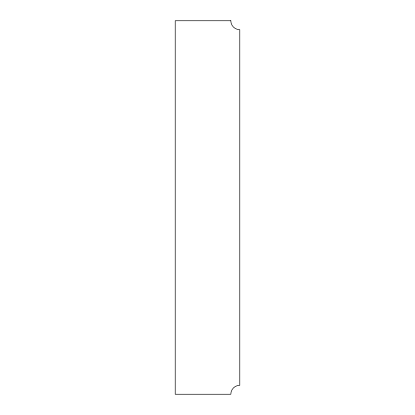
<?xml version="1.0" encoding="UTF-8"?>
<svg xmlns="http://www.w3.org/2000/svg" width="415" height="415" viewBox="0 0 415 415"><rect width="100%" height="100%" fill="white"/><g stroke="black" fill="none" stroke-linecap="round" stroke-linejoin="round"><path stroke-width="0.62" d="M230.818 20.75L175.218 20.75L175.218 394.25L230.818 394.25A8.964 8.964 0 0 1 239.782 385.286L239.782 29.714A8.964 8.964 0 0 1 230.818 20.75"/></g></svg>
